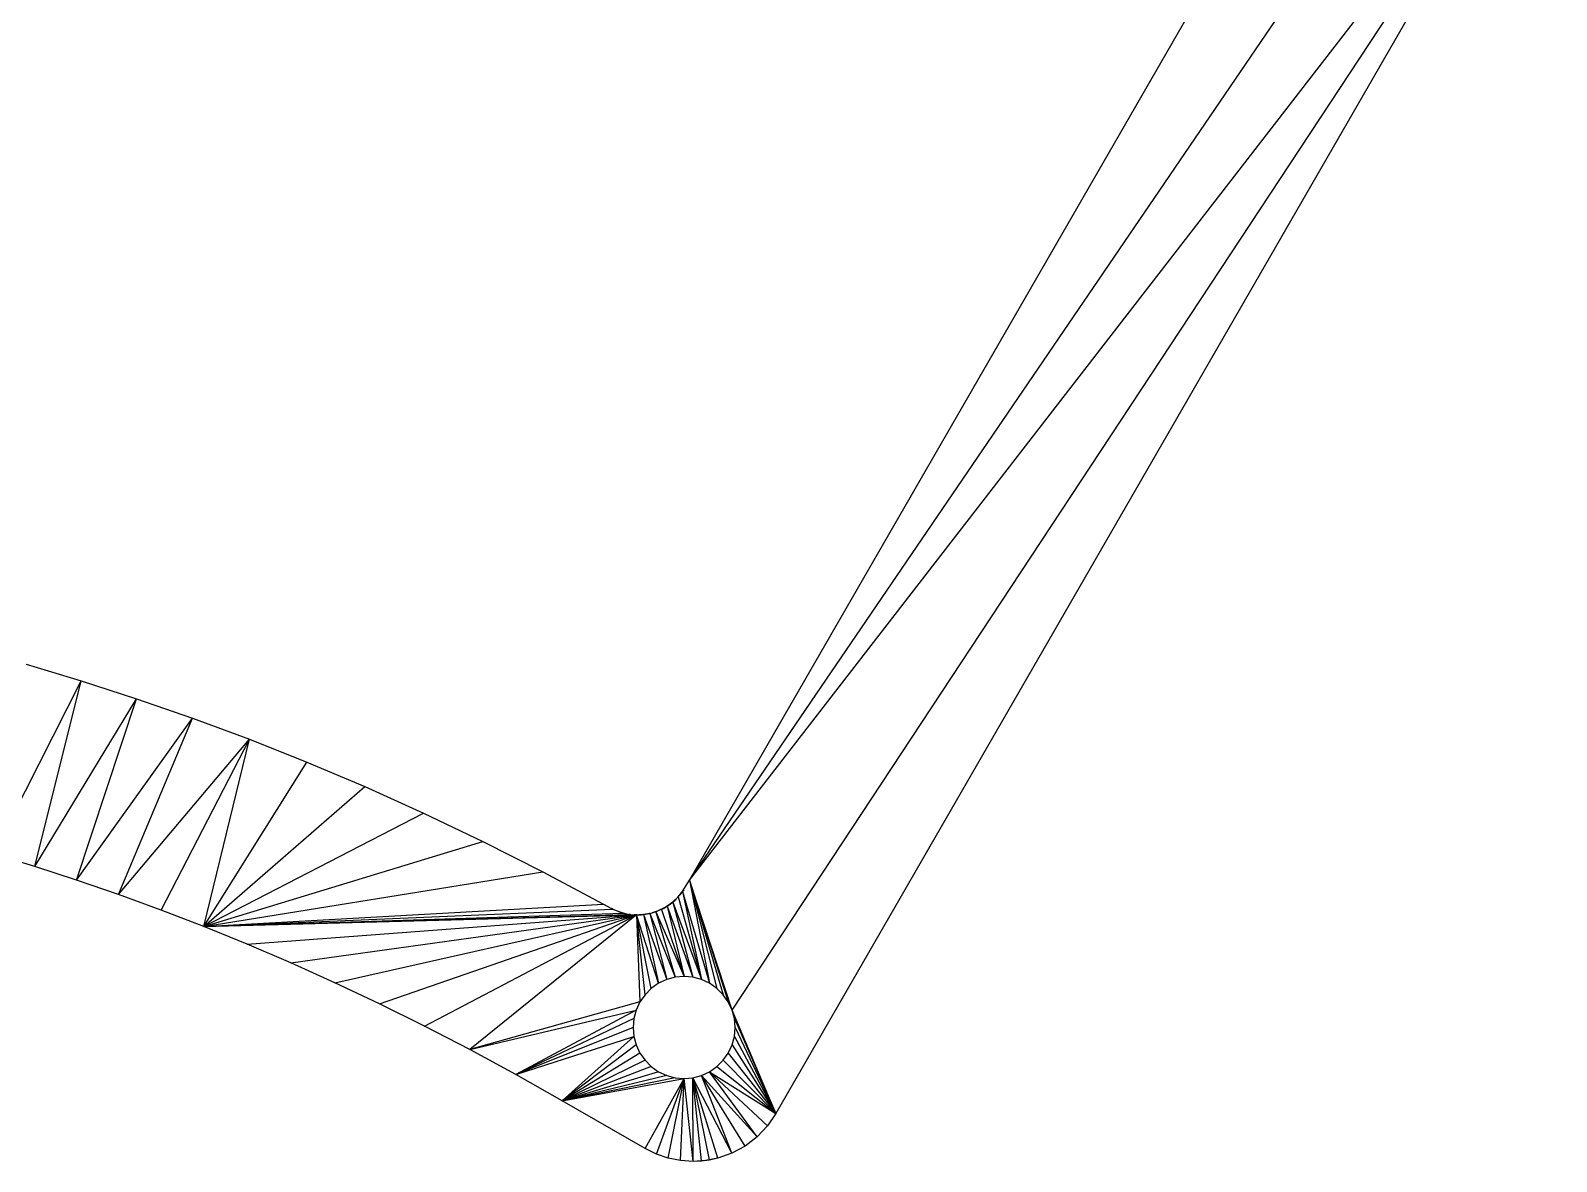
# Model space of a CAD drawing. Extents: x -94 to 59, y -4 to 130.
# Drawn here: x 10.78 to 58.62, y -3.76 to 31.68 of the extents above; entities that cross this region are included whole.
import ezdxf

# ---------------------------------------------------------------- set-up
doc = ezdxf.new("R2010")
doc.units = 0
doc.layers.get('0').update_dxf_attribs({"linetype": 'continuous'})

# ---------------------------------------------------------------- blocks, each defined once
blk = doc.blocks.new('SHAPE2DVIEW')
at = {"color": 0}
for p, q in [((31.441, 5.049), (58.621, 40.164)), ((31.441, 5.049), (55.09, 39.752)), ((32.776, 0.982), (58.621, 40.164)), ((58.621, 40.164), (34.15, -2.264)), ((31.441, 5.049), (50.966, 38.901)), ((10.646, 11.82), (12.366, 11.303)), ((9.621, 5.876), (12.366, 11.303)), ((10.917, 5.479), (12.366, 11.303)), ((12.366, 11.303), (14.105, 10.74)), ((10.917, 5.479), (14.105, 10.74)), ((12.224, 5.053), (14.105, 10.74)), ((14.105, 10.74), (15.864, 10.13)), ((12.224, 5.053), (15.864, 10.13)), ((13.542, 4.598), (15.864, 10.13)), ((15.864, 10.13), (17.643, 9.469)), ((13.542, 4.598), (17.643, 9.469)), ((14.873, 4.112), (17.643, 9.469)), ((16.216, 3.595), (17.643, 9.469)), ((17.643, 9.469), (19.442, 8.754)), ((16.216, 3.595), (19.442, 8.754)), ((19.442, 8.754), (21.261, 7.984)), ((16.216, 3.595), (21.261, 7.984)), ((21.261, 7.984), (23.101, 7.156)), ((16.216, 3.595), (23.101, 7.156)), ((23.101, 7.156), (24.961, 6.267)), ((16.216, 3.595), (24.961, 6.267)), ((24.961, 6.267), (26.842, 5.314)), ((10.917, 5.479), (9.621, 5.876)), ((12.224, 5.053), (10.917, 5.479)), ((16.216, 3.595), (26.842, 5.314)), ((26.842, 5.314), (28.744, 4.296)), ((13.542, 4.598), (12.224, 5.053)), ((31.235, 4.718), (31.441, 5.049)), ((31.441, 5.049), (32.072, 1.82)), ((31.441, 5.049), (32.3, 1.66)), ((31.441, 5.049), (32.498, 1.463)), ((31.441, 5.049), (32.658, 1.234)), ((32.776, 0.982), (31.441, 5.049)), ((14.873, 4.112), (13.542, 4.598)), ((30.793, 4.275), (30.876, 4.335)), ((30.835, 4.301), (30.856, 4.318)), ((30.837, 4.302), (31.013, 4.452)), ((30.837, 4.302), (30.987, 4.427)), ((30.919, 4.367), (30.842, 4.306)), ((30.919, 4.367), (30.987, 4.427)), ((30.919, 4.367), (31.55, 2.01)), ((30.919, 4.367), (31.819, 1.938)), ((30.964, 4.41), (31.05, 4.493)), ((31.013, 4.452), (30.987, 4.427)), ((31, 4.441), (31.062, 4.506)), ((31.033, 4.474), (31.003, 4.443)), ((31.013, 4.452), (31.149, 4.602)), ((31.013, 4.452), (31.121, 4.568)), ((31.086, 4.529), (31.043, 4.484)), ((31.086, 4.529), (31.121, 4.568)), ((31.086, 4.529), (31.819, 1.938)), ((31.116, 4.565), (31.193, 4.662)), ((31.149, 4.602), (31.121, 4.568)), ((31.136, 4.587), (31.2, 4.672)), ((31.182, 4.647), (31.137, 4.589)), ((31.149, 4.602), (31.258, 4.75)), ((31.149, 4.602), (31.239, 4.721)), ((31.224, 4.7), (31.199, 4.668)), ((31.224, 4.7), (31.239, 4.721)), ((31.224, 4.7), (31.819, 1.938)), ((31.224, 4.7), (32.072, 1.82)), ((31.258, 4.75), (31.239, 4.721)), ((16.216, 3.595), (14.873, 4.112)), ((16.216, 3.595), (28.744, 4.296)), ((16.216, 3.595), (29.03, 4.146)), ((16.216, 3.595), (29.357, 4.022)), ((16.216, 3.595), (29.553, 3.98)), ((16.216, 3.595), (29.774, 3.962)), ((17.571, 3.044), (29.774, 3.962)), ((18.94, 2.458), (29.774, 3.962)), ((20.322, 1.836), (29.774, 3.962)), ((21.718, 1.177), (29.774, 3.962)), ((23.129, 0.479), (29.774, 3.962)), ((29.774, 3.962), (24.555, -0.26)), ((28.744, 4.296), (29, 4.161)), ((28.744, 4.296), (29.049, 4.137)), ((29.03, 4.146), (29, 4.161)), ((29.049, 4.137), (29, 4.161)), ((29.021, 4.152), (29.246, 4.058)), ((29.03, 4.146), (29.033, 4.145)), ((29.039, 4.142), (29.245, 4.058)), ((29.085, 4.125), (29.315, 4.038)), ((29.217, 4.067), (29.266, 4.05)), ((29.217, 4.067), (29.399, 4.011)), ((29.357, 4.022), (29.266, 4.05)), ((29.399, 4.011), (29.266, 4.05)), ((29.298, 4.042), (29.515, 3.989)), ((29.357, 4.022), (29.372, 4.019)), ((29.377, 4.018), (29.476, 3.996)), ((29.399, 4.011), (29.551, 3.98)), ((29.399, 4.011), (29.594, 3.974)), ((29.594, 3.974), (29.551, 3.98)), ((29.553, 3.98), (29.553, 3.98)), ((29.553, 3.98), (29.553, 3.98)), ((29.572, 3.979), (29.733, 3.966)), ((29.594, 3.974), (29.701, 3.965)), ((29.594, 3.974), (29.792, 3.962)), ((29.774, 3.962), (29.701, 3.965)), ((29.792, 3.962), (29.701, 3.965)), ((29.754, 3.964), (29.821, 3.964)), ((30.472, 1.82), (29.774, 3.962)), ((30.244, 1.66), (29.774, 3.962)), ((30.046, 1.463), (29.774, 3.962)), ((29.774, 3.962), (29.886, 1.234)), ((29.774, 3.962), (29.778, 3.962)), ((29.784, 3.962), (29.804, 3.963)), ((29.792, 3.962), (29.992, 3.973)), ((29.792, 3.962), (29.855, 3.963)), ((29.803, 3.964), (29.93, 3.97)), ((29.992, 3.973), (29.855, 3.963)), ((29.915, 3.969), (30.029, 3.98)), ((29.994, 3.974), (29.98, 3.973)), ((29.992, 3.973), (30.195, 4.009)), ((29.992, 3.973), (30.063, 3.983)), ((29.994, 3.974), (30.472, 1.82)), ((29.994, 3.974), (30.725, 1.938)), ((30.032, 3.981), (30.128, 3.998)), ((30.195, 4.009), (30.063, 3.983)), ((30.125, 3.997), (30.232, 4.02)), ((30.196, 4.01), (30.189, 4.008)), ((30.195, 4.009), (30.408, 4.073)), ((30.195, 4.009), (30.271, 4.029)), ((30.199, 4.01), (30.197, 4.01)), ((30.199, 4.01), (30.271, 4.029)), ((30.199, 4.01), (30.725, 1.938)), ((30.199, 4.01), (30.994, 2.01)), ((30.408, 4.073), (30.271, 4.029)), ((30.384, 4.064), (30.271, 4.029)), ((30.343, 4.054), (30.437, 4.086)), ((30.384, 4.064), (30.399, 4.07)), ((30.384, 4.064), (30.994, 2.01)), ((30.384, 4.064), (31.272, 2.034)), ((30.401, 4.071), (30.417, 4.077)), ((30.408, 4.073), (30.626, 4.17)), ((30.408, 4.073), (30.472, 4.098)), ((30.433, 4.084), (30.446, 4.09)), ((30.626, 4.17), (30.472, 4.098)), ((30.559, 4.136), (30.472, 4.098)), ((30.559, 4.136), (30.606, 4.161)), ((30.559, 4.136), (31.272, 2.034)), ((30.568, 4.144), (30.641, 4.179)), ((30.611, 4.165), (30.667, 4.195)), ((30.613, 4.164), (30.635, 4.175)), ((30.626, 4.17), (30.837, 4.302)), ((30.626, 4.17), (30.661, 4.189)), ((30.837, 4.302), (30.661, 4.189)), ((30.661, 4.189), (30.833, 4.299)), ((30.739, 4.235), (30.661, 4.189)), ((30.697, 4.212), (30.698, 4.212)), ((30.739, 4.235), (30.833, 4.299)), ((30.739, 4.235), (31.272, 2.034)), ((30.739, 4.235), (31.55, 2.01)), ((30.782, 4.266), (30.785, 4.269)), ((30.833, 4.299), (30.835, 4.301)), ((30.836, 4.301), (30.833, 4.299)), ((30.84, 4.305), (30.836, 4.302)), ((17.571, 3.044), (16.216, 3.595)), ((18.94, 2.458), (17.571, 3.044)), ((20.322, 1.836), (18.94, 2.458)), ((30.725, 1.938), (30.472, 1.82)), ((30.994, 2.01), (30.725, 1.938)), ((31.272, 2.034), (30.994, 2.01)), ((31.55, 2.01), (31.272, 2.034)), ((31.819, 1.938), (31.55, 2.01)), ((32.072, 1.82), (31.819, 1.938)), ((21.718, 1.177), (20.322, 1.836)), ((30.046, 1.463), (29.886, 1.234)), ((30.244, 1.66), (30.046, 1.463)), ((30.472, 1.82), (30.244, 1.66)), ((32.3, 1.66), (32.072, 1.82)), ((32.498, 1.463), (32.3, 1.66)), ((32.658, 1.234), (32.498, 1.463)), ((23.129, 0.479), (21.718, 1.177)), ((29.886, 1.234), (24.555, -0.26)), ((24.555, -0.26), (29.769, 0.982)), ((29.769, 0.982), (25.996, -1.04)), ((29.769, 0.982), (29.696, 0.712)), ((29.886, 1.234), (29.769, 0.982)), ((32.776, 0.982), (32.658, 1.234)), ((34.15, -2.264), (32.776, 0.982)), ((32.848, 0.712), (32.776, 0.982)), ((24.555, -0.26), (23.129, 0.479)), ((29.696, 0.712), (25.996, -1.04)), ((29.696, 0.712), (29.672, 0.434)), ((32.848, 0.712), (34.15, -2.264)), ((32.872, 0.434), (32.848, 0.712)), ((29.672, 0.434), (25.996, -1.04)), ((25.996, -1.04), (29.696, 0.157)), ((29.696, 0.157), (27.452, -1.863)), ((29.672, 0.434), (29.696, 0.157)), ((29.696, 0.157), (29.769, -0.113)), ((32.776, -0.113), (32.848, 0.157)), ((32.848, 0.157), (32.872, 0.434)), ((32.848, 0.157), (34.15, -2.264)), ((32.872, 0.434), (34.15, -2.264)), ((25.996, -1.04), (24.555, -0.26)), ((29.769, -0.113), (27.452, -1.863)), ((29.886, -0.366), (27.452, -1.863)), ((29.769, -0.113), (29.886, -0.366)), ((29.886, -0.366), (30.046, -0.594)), ((32.498, -0.594), (32.658, -0.366)), ((32.658, -0.366), (32.776, -0.113)), ((32.658, -0.366), (34.15, -2.264)), ((32.776, -0.113), (34.15, -2.264)), ((30.046, -0.594), (27.452, -1.863)), ((30.244, -0.791), (27.452, -1.863)), ((30.472, -0.951), (27.452, -1.863)), ((30.046, -0.594), (30.244, -0.791)), ((30.244, -0.791), (30.472, -0.951)), ((30.472, -0.951), (30.725, -1.069)), ((31.819, -1.069), (32.072, -0.951)), ((32.072, -0.951), (32.3, -0.791)), ((33.883, -2.652), (32.072, -0.951)), ((32.072, -0.951), (34.15, -2.264)), ((33.559, -2.993), (32.072, -0.951)), ((32.3, -0.791), (32.498, -0.594)), ((32.3, -0.791), (34.15, -2.264)), ((32.498, -0.594), (34.15, -2.264)), ((27.452, -1.863), (25.996, -1.04)), ((30.725, -1.069), (27.452, -1.863)), ((30.994, -1.141), (27.452, -1.863)), ((27.452, -1.863), (31.272, -1.166)), ((30.051, -3.363), (31.272, -1.166)), ((30.403, -3.537), (31.272, -1.166)), ((30.725, -1.069), (30.994, -1.141)), ((30.774, -3.663), (31.272, -1.166)), ((30.994, -1.141), (31.272, -1.166)), ((31.159, -3.739), (31.272, -1.166)), ((31.272, -1.166), (31.55, -1.141)), ((31.551, -3.765), (31.272, -1.166)), ((31.55, -1.141), (31.819, -1.069)), ((32.772, -3.505), (31.55, -1.141)), ((32.328, -3.663), (31.55, -1.141)), ((32.071, -3.714), (31.55, -1.141)), ((31.812, -3.748), (31.55, -1.141)), ((31.551, -3.765), (31.55, -1.141)), ((33.559, -2.993), (31.819, -1.069)), ((33.186, -3.28), (31.819, -1.069)), ((32.772, -3.505), (31.819, -1.069)), ((30.051, -3.363), (27.452, -1.863)), ((34.15, -2.264), (33.883, -2.652)), ((33.883, -2.652), (33.559, -2.993)), ((33.186, -3.28), (32.772, -3.505)), ((33.559, -2.993), (33.186, -3.28)), ((30.403, -3.537), (30.051, -3.363)), ((30.774, -3.663), (30.403, -3.537)), ((31.159, -3.739), (30.774, -3.663)), ((31.551, -3.765), (31.159, -3.739)), ((31.943, -3.739), (31.551, -3.765)), ((31.813, -3.753), (31.551, -3.765)), ((31.943, -3.739), (31.813, -3.753)), ((31.986, -3.731), (31.9, -3.742)), ((32.328, -3.663), (31.943, -3.739)), ((32.073, -3.719), (31.943, -3.739)), ((32.328, -3.663), (32.073, -3.719)), ((32.772, -3.505), (32.328, -3.663))]:
    blk.add_line(p, q, dxfattribs=at)

msp = doc.modelspace()

# ---------------------------------------------------------------- block references
msp.add_blockref('SHAPE2DVIEW', (0, 0))

doc.saveas('drawing.dxf')
